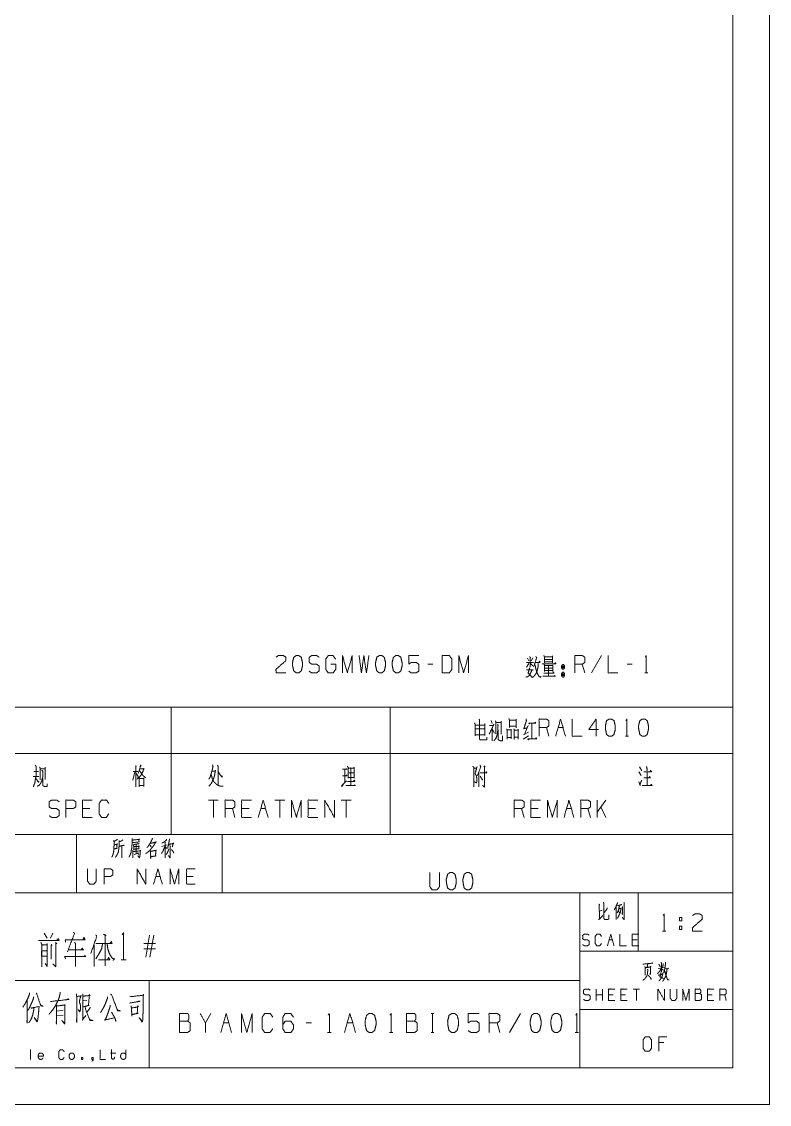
# Model space of a CAD drawing. Header units: millimetres. Extents: x 0 to 420, y 0 to 297.
# Drawn here: x 317.5 to 420, y 0 to 148.5 of the extents above; entities that cross this region are included whole.
import ezdxf

# ---------------------------------------------------------------- set-up
doc = ezdxf.new("R2010")
doc.units = ezdxf.units.MM
doc.layers.add('101', color=7, linetype='Continuous', true_color=0xffffff)

msp = doc.modelspace()

# ---------------------------------------------------------------- linework, layer by layer
at = {"layer": '101', "color": 133, "linetype": 'Continuous', "lineweight": 18}
for p, q in [((420, 0), (420, 297)), ((415, 5), (415, 292)), ((235, 37), (415, 37)), ((325, 37), (325, 29)), ((345, 37), (345, 29)), ((235, 29), (415, 29)), ((394, 29), (394, 5)), ((402, 29), (402, 21)), ((394, 21), (415, 21)), ((285, 17), (394, 17)), ((335, 17), (335, 5)), ((394, 13), (415, 13)), ((25, 5), (415, 5)), ((235, 5), (415, 5)), ((0, 0), (420, 0))]:
    msp.add_line(p, q, dxfattribs=at)
at = {"layer": '101', "color": 72, "linetype": 'Continuous', "lineweight": 18}
for p, q in [((386.86, 61.18), (387.02, 60.83)), ((387.6, 61.23), (387.37, 60.83)), ((396.97, 61.56), (395.63, 59.18)), ((373.87, 60.38), (373.2, 60.38)), ((386.7, 59.61), (387.62, 59.61)), ((387.05, 60.48), (386.73, 59.98)), ((387.28, 60.46), (387.57, 60.13)), ((394.7, 59.18), (394.36, 60.38)), ((401.19, 60.38), (400.52, 60.38)), ((402.92, 59.18), (403.34, 59.18)), ((313, 54.46), (338, 54.46)), ((338, 54.46), (368, 54.46)), ((338, 54.46), (338, 48.11)), ((368, 54.46), (415, 54.46)), ((368, 54.46), (368, 48.11)), ((415, 54.46), (415, 48.11)), ((379.68, 52.03), (380.95, 52.03)), ((380.99, 52.22), (380.99, 50.6)), ((381.87, 52.65), (382.02, 52.22)), ((387.44, 52.22), (387.44, 50.17)), ((379.68, 51.5), (380.95, 51.5)), ((379.7, 50.7), (380.95, 50.7)), ((382.04, 51.4), (382.34, 50.93)), ((386.26, 50.08), (386.98, 50.55)), ((386.28, 50.7), (387, 51.03)), ((386.93, 51.95), (386.49, 50.85)), ((389.77, 50.48), (389.44, 51.68)), ((391.04, 51.68), (391.71, 51.68)), ((400.27, 50.48), (400.7, 50.48)), ((313, 48.11), (338, 48.11)), ((338, 48.11), (368, 48.11)), ((338, 48.11), (338, 37)), ((368, 48.11), (368, 37)), ((368, 48.11), (415, 48.11)), ((415, 48.11), (415, 37)), ((320.7, 46.25), (320.7, 44.55)), ((379.52, 46.1), (379.87, 46.1)), ((380.84, 46.45), (381.02, 46.3)), ((402.21, 46.3), (402.51, 45.75)), ((319.06, 44.95), (319.87, 44.95)), ((319.15, 45.65), (319.82, 45.65)), ((320.1, 46.03), (320.7, 46.03)), ((333.02, 45.6), (332.74, 44.45)), ((343.6, 45.68), (344.03, 45.68)), ((361.81, 45.95), (361.81, 44.13)), ((362.25, 45.48), (363.03, 45.48)), ((380.17, 45.6), (380.17, 43.53)), ((402.12, 45.6), (402.42, 45.12)), ((344.45, 41.74), (343.11, 41.74)), ((343.78, 41.74), (343.78, 39.36)), ((353.56, 41.74), (352.21, 41.74)), ((352.88, 41.74), (352.88, 39.36)), ((362.66, 41.74), (361.32, 41.74)), ((361.99, 41.74), (361.99, 39.36)), ((397.58, 41.74), (396.41, 40.09)), ((396.41, 39.36), (396.41, 41.74)), ((326.85, 40.56), (325.84, 40.56)), ((346.73, 39.36), (346.39, 40.56)), ((348.67, 40.56), (347.66, 40.56)), ((350.27, 40.56), (350.94, 40.56)), ((357.77, 40.56), (356.76, 40.56)), ((386.37, 39.36), (386.04, 40.56)), ((388.31, 40.56), (387.31, 40.56)), ((392.19, 40.56), (392.87, 40.56)), ((395.48, 39.36), (395.14, 40.56)), ((397.58, 39.36), (396.91, 40.79)), ((313, 37), (338, 37)), ((333.22, 35.67), (333.2, 34.36)), ((338, 37), (368, 37)), ((368, 37), (415, 37)), ((332.92, 34.28), (333.47, 34.43)), ((336.72, 35.38), (337.43, 35.58)), ((335.89, 31.26), (336.48, 31.26)), ((341.01, 31.26), (340.12, 31.26)), ((396.78, 26.5), (397.1, 26.62)), ((407.69, 24.46), (407.69, 23.99)), ((407.69, 24.46), (408.02, 24.46)), ((320.59, 23.48), (320.98, 22.77)), ((321.79, 23.48), (321.45, 22.77)), ((334.51, 20.17), (335.04, 23.2)), ((335.6, 23.2), (335.07, 20.17)), ((398.04, 22.56), (398.48, 22.56)), ((401.88, 22.56), (401.21, 22.56)), ((405.37, 23.74), (405.8, 23.74)), ((327.42, 21.82), (327.42, 18.91)), ((335.85, 22.06), (334.26, 22.06)), ((335.85, 21.31), (334.26, 21.31)), ((320.73, 19.34), (321.01, 18.91)), ((326.26, 20.21), (326.12, 20.48)), ((329.4, 20.13), (329.26, 19.82)), ((331.15, 19.82), (331.82, 19.82)), ((404.78, 18.63), (405.57, 18.79)), ((405.68, 18.57), (406.23, 18.69)), ((396.24, 14.25), (396.24, 15.82)), ((397.13, 15.04), (396.24, 15.04)), ((397.13, 14.25), (397.13, 15.82)), ((398.6, 15.04), (397.94, 15.04)), ((400.3, 15.04), (399.63, 15.04)), ((402.22, 15.82), (401.33, 15.82)), ((401.78, 15.82), (401.78, 14.25)), ((412.18, 15.04), (411.51, 15.04)), ((414.1, 14.25), (413.88, 15.04)), ((323.85, 14.45), (323.66, 14.35)), ((326.44, 14.25), (325.93, 14.18)), ((323.17, 12.9), (322.32, 12.8)), ((322.32, 12.14), (323.17, 12.25)), ((343.45, 12.47), (342.71, 11.17)), ((373.63, 12.47), (374, 12.47)), ((373.83, 12.47), (373.83, 9.85)), ((385.88, 12.47), (384.4, 9.85)), ((345.17, 11.17), (345.91, 11.17)), ((357.23, 11.17), (356.49, 11.17)), ((362.14, 11.17), (362.88, 11.17)), ((383.06, 9.85), (382.68, 11.17)), ((359.45, 9.85), (359.92, 9.85)), ((367.94, 9.85), (368.4, 9.85)), ((373.63, 9.85), (374, 9.85)), ((393.39, 9.85), (393.86, 9.85)), ((318.71, 7.5), (318.71, 6.17)), ((405.52, 8.46), (404.84, 8.46)), ((329.66, 7.04), (330.39, 7.04))]:
    msp.add_line(p, q, dxfattribs=at)
for points, knots in [([(352.38, 61.33), (352.69, 61.56), (353.38, 61.56), (353.72, 61.33), (353.72, 60.86), (352.36, 59.66), (352.38, 59.18), (353.72, 59.18)], [0, 0, 0.069688, 0.192972, 0.265273, 0.350226, 0.674741, 0.759753, 1, 1]), ([(355.48, 59.18), (355.82, 59.43), (356, 60.13), (356, 60.61), (355.82, 61.33), (355.48, 61.56), (355.15, 61.56), (354.81, 61.33), (354.63, 60.61), (354.65, 60.13), (354.81, 59.43), (355.15, 59.18), (355.48, 59.18)], [0, 0, 0.067524, 0.183969, 0.260581, 0.380939, 0.446136, 0.500306, 0.565502, 0.685861, 0.762525, 0.878306, 0.94583, 1, 1]), ([(356.91, 59.41), (357.25, 59.18), (357.94, 59.18), (358.27, 59.43), (358.27, 60.13), (357.94, 60.38), (357.26, 60.38), (356.91, 60.61), (356.91, 61.33), (357.26, 61.56), (357.94, 61.56), (358.27, 61.33)], [0, 0, 0.068039, 0.184057, 0.254519, 0.372334, 0.442797, 0.555843, 0.62637, 0.748393, 0.81892, 0.931967, 1, 1]), ([(359.88, 60.38), (360.55, 60.38), (360.55, 59.66), (360.21, 59.18), (359.52, 59.18), (359.19, 59.66), (359.19, 61.08), (359.54, 61.56), (360.19, 61.56), (360.53, 61.08)], [0, 0, 0.103293, 0.214794, 0.304259, 0.410272, 0.499737, 0.718894, 0.809957, 0.910535, 1, 1]), ([(361.48, 59.18), (361.48, 61.56), (362.15, 59.18), (362.82, 61.56), (362.82, 59.18)], [0, 0, 0.245192, 0.500001, 0.754808, 1, 1]), ([(363.76, 61.56), (364.08, 59.18), (364.41, 61.56), (364.77, 59.18), (365.1, 61.56)], [0, 0, 0.249745, 0.499742, 0.750003, 1, 1]), ([(366.87, 59.18), (367.2, 59.43), (367.38, 60.13), (367.38, 60.61), (367.2, 61.33), (366.87, 61.56), (366.53, 61.56), (366.19, 61.33), (366.02, 60.61), (366.03, 60.13), (366.19, 59.43), (366.53, 59.18), (366.87, 59.18)], [0, 0, 0.067524, 0.183969, 0.260581, 0.380939, 0.446136, 0.500306, 0.565502, 0.685861, 0.762525, 0.878306, 0.94583, 1, 1]), ([(369.14, 59.18), (369.48, 59.43), (369.65, 60.13), (369.65, 60.61), (369.48, 61.33), (369.14, 61.56), (368.81, 61.56), (368.47, 61.33), (368.29, 60.61), (368.31, 60.13), (368.47, 59.43), (368.81, 59.18), (369.14, 59.18)], [0, 0, 0.067525, 0.183972, 0.260585, 0.380946, 0.446143, 0.500306, 0.565503, 0.685864, 0.76253, 0.878312, 0.945837, 1, 1]), ([(370.57, 59.41), (370.91, 59.18), (371.6, 59.18), (371.93, 59.41), (371.93, 60.36), (371.6, 60.61), (370.91, 60.61), (370.57, 60.38), (370.57, 61.56), (371.93, 61.56)], [0, 0, 0.062227, 0.168343, 0.230571, 0.376816, 0.441265, 0.547381, 0.609609, 0.790491, 1, 1]), ([(375.14, 59.18), (376.13, 59.18), (376.48, 59.66), (376.48, 61.08), (376.13, 61.56), (375.14, 61.56), (375.14, 59.18)], [0, 0, 0.142134, 0.22716, 0.43179, 0.516817, 0.658951, 1, 1]), ([(377.42, 59.18), (377.42, 61.56), (378.09, 59.18), (378.76, 61.56), (378.76, 59.18)], [0, 0, 0.245192, 0.500001, 0.754808, 1, 1]), ([(387.11, 61.38), (387.27, 61.31), (387.19, 61.36), (387.19, 59.96), (387.19, 60.61), (386.7, 60.61), (387.69, 60.61)], [0, 0, 0.046318, 0.069122, 0.437819, 0.609001, 0.739334, 1, 1]), ([(387.99, 61.41), (388.15, 61.23), (388.1, 61.28), (387.69, 60.01)], [0, 0, 0.143541, 0.187765, 1, 1]), ([(389.08, 61.58), (389.17, 61.41), (389.17, 60.56), (389.17, 60.68), (390.27, 60.68), (390.27, 60.53), (390.27, 61.51), (390.27, 61.38), (389.17, 61.38), (390.27, 61.38), (390.27, 61.01), (389.17, 61.01)], [0, 0, 0.027308, 0.145702, 0.163113, 0.315749, 0.336643, 0.472448, 0.489859, 0.642495, 0.795131, 0.847364, 1, 1]), ([(393.35, 59.18), (393.35, 61.56), (394.36, 61.56), (394.7, 61.33), (394.7, 60.61), (394.36, 60.38), (393.35, 60.38)], [0, 0, 0.400951, 0.571036, 0.639278, 0.761673, 0.829915, 1, 1]), ([(397.91, 61.56), (397.91, 59.18), (399.25, 59.18)], [0, 0, 0.638733, 1, 1]), ([(402.99, 61.36), (403.13, 61.56), (403.13, 59.18)], [0, 0, 0.093486, 1, 1]), ([(387.44, 59.53), (387.3, 59.23), (387.21, 59.01), (387.05, 58.78), (386.89, 58.66), (386.63, 58.61)], [0, 0, 0.251062, 0.434039, 0.642627, 0.795774, 1, 1]), ([(387.14, 59.86), (386.93, 59.16), (387.46, 58.58)], [0, 0, 0.483242, 1, 1]), ([(388.31, 60.48), (388.31, 60.18), (388.27, 59.86), (388.18, 59.51), (388.04, 59.16), (387.88, 58.91), (387.71, 58.68), (387.46, 58.53)], [0, 0, 0.134095, 0.280225, 0.441582, 0.61031, 0.742762, 0.870651, 1, 1]), ([(387.88, 60.26), (387.94, 60.01), (387.99, 59.71), (388.1, 59.36), (388.24, 59.01), (388.4, 58.73), (388.63, 58.56), (388.68, 58.73)], [0, 0, 0.122117, 0.267685, 0.442441, 0.622812, 0.774616, 0.912628, 1, 1]), ([(387.95, 60.58), (388.56, 60.58), (388.52, 60.78), (388.45, 60.66)], [0, 0, 0.634139, 0.848449, 1, 1]), ([(388.85, 60.43), (390.74, 60.43), (390.66, 60.58), (390.57, 60.43)], [0, 0, 0.844514, 0.922257, 1, 1]), ([(389.14, 60.33), (389.17, 60.21), (389.17, 59.38), (389.17, 59.51), (390.3, 59.51), (390.3, 59.38), (390.3, 60.31), (390.3, 60.18), (389.17, 60.18), (389.17, 59.83), (390.3, 59.83), (389.74, 59.83), (389.74, 60.18), (389.74, 58.68), (389.74, 59.13), (389.06, 59.13), (390.48, 59.13), (390.39, 59.28), (390.32, 59.13)], [0, 0, 0.011507, 0.084583, 0.095655, 0.195851, 0.206923, 0.288856, 0.299928, 0.400124, 0.431126, 0.531322, 0.58142, 0.612421, 0.745286, 0.785146, 0.84464, 0.96989, 0.985312, 1, 1]), ([(391.8, 60.31), (391.64, 60.31), (391.5, 60.11), (391.5, 59.88), (391.64, 59.68), (391.8, 59.68), (391.94, 59.88), (391.94, 60.11), (391.8, 60.31)], [0, 0, 0.091014, 0.231144, 0.359872, 0.5, 0.591014, 0.731142, 0.859869, 1, 1]), ([(391.8, 59.88), (391.8, 60.11), (391.64, 60.11)], [0, 0, 0.585813, 1, 1]), ([(391.64, 59.88), (391.8, 59.88), (391.64, 60.11), (391.64, 59.88)], [0, 0, 0.241164, 0.658904, 1, 1]), ([(388.96, 58.73), (390.67, 58.73), (390.58, 58.83), (390.51, 58.68)], [0, 0, 0.85139, 0.917652, 1, 1]), ([(391.94, 59.03), (391.8, 59.26), (391.64, 59.26), (391.5, 59.03), (391.5, 58.83), (391.64, 58.61), (391.8, 58.61), (391.94, 58.83), (391.94, 59.03)], [0, 0, 0.149197, 0.238513, 0.387711, 0.5, 0.649197, 0.738513, 0.887711, 1, 1]), ([(391.8, 59.03), (391.64, 59.03), (391.8, 58.83), (391.8, 59.03)], [0, 0, 0.258824, 0.674604, 1, 1]), ([(391.64, 59.03), (391.64, 58.83), (391.8, 58.83)], [0, 0, 0.556976, 1, 1]), ([(379.59, 52.33), (379.66, 52.18), (379.66, 50.55)], [0, 0, 0.092597, 1, 1]), ([(380.19, 52.82), (380.28, 52.73), (380.28, 50.1), (380.33, 50), (380.49, 49.98), (381.27, 49.98), (381.27, 50.38)], [0, 0, 0.031698, 0.655157, 0.682037, 0.720284, 0.904996, 1, 1]), ([(381.65, 51.97), (382.15, 51.97), (382.24, 52.13), (381.6, 50.8), (382.02, 51.63), (382.02, 49.85)], [0, 0, 0.102218, 0.138179, 0.441776, 0.633382, 1, 1]), ([(382.73, 52.1), (382.87, 52), (382.78, 52), (382.78, 51.38), (382.73, 50.95), (382.68, 50.68), (382.59, 50.38), (382.45, 50.1), (382.22, 49.85)], [0, 0, 0.067741, 0.102315, 0.346795, 0.514328, 0.623882, 0.746214, 0.867178, 1, 1]), ([(382.45, 52.6), (382.52, 52.43), (382.52, 50.83)], [0, 0, 0.105514, 1, 1]), ([(382.52, 52.38), (383.23, 52.38), (383.23, 52.55), (383.23, 50.78)], [0, 0, 0.266094, 0.331958, 1, 1]), ([(384.3, 52.93), (384.37, 52.68), (384.37, 51.7), (384.37, 51.88), (385.29, 51.88), (385.29, 51.65), (385.29, 52.82), (385.29, 52.7), (384.37, 52.7)], [0, 0, 0.054432, 0.258706, 0.29537, 0.487932, 0.535072, 0.781249, 0.807438, 1, 1]), ([(386.65, 52.88), (386.7, 52.6), (386.35, 51.53), (386.84, 51.65)], [0, 0, 0.145701, 0.734427, 1, 1]), ([(387.18, 52.25), (387.09, 52.18), (387.02, 52.3), (387.97, 52.3), (387.9, 52.43), (387.83, 52.3)], [0, 0, 0.077218, 0.17288, 0.808676, 0.904338, 1, 1]), ([(388.43, 50.48), (388.43, 52.85), (389.44, 52.85), (389.77, 52.63), (389.77, 51.9), (389.44, 51.68), (388.43, 51.68)], [0, 0, 0.400951, 0.571036, 0.639278, 0.761673, 0.829915, 1, 1]), ([(390.71, 50.48), (391.38, 52.85), (392.05, 50.48)], [0, 0, 0.499999, 1, 1]), ([(392.98, 52.85), (392.98, 50.48), (394.33, 50.48)], [0, 0, 0.638733, 1, 1]), ([(396.6, 51.43), (395.26, 51.43), (396.27, 52.85), (396.27, 50.48)], [0, 0, 0.245869, 0.565295, 1, 1]), ([(398.37, 50.48), (398.7, 50.73), (398.88, 51.43), (398.88, 51.9), (398.7, 52.63), (398.37, 52.85), (398.03, 52.85), (397.69, 52.63), (397.52, 51.9), (397.54, 51.43), (397.69, 50.73), (398.03, 50.48), (398.37, 50.48)], [0, 0, 0.067524, 0.18397, 0.260582, 0.380942, 0.446139, 0.500302, 0.565504, 0.685862, 0.762527, 0.878308, 0.945837, 1, 1]), ([(400.34, 52.65), (400.48, 52.85), (400.48, 50.48)], [0, 0, 0.093495, 1, 1]), ([(402.92, 50.48), (403.26, 50.73), (403.43, 51.43), (403.43, 51.9), (403.26, 52.63), (402.92, 52.85), (402.58, 52.85), (402.25, 52.63), (402.07, 51.9), (402.09, 51.43), (402.25, 50.73), (402.58, 50.48), (402.92, 50.48)], [0, 0, 0.067525, 0.183972, 0.260585, 0.380946, 0.446143, 0.500306, 0.565503, 0.685864, 0.76253, 0.878312, 0.945837, 1, 1]), ([(382.84, 51.3), (382.84, 50.02), (382.96, 49.95), (383.12, 49.88), (383.42, 49.88), (383.42, 50.53)], [0, 0, 0.500781, 0.55761, 0.626688, 0.744702, 1, 1]), ([(383.98, 51.47), (384.07, 51.3), (384.07, 50.1), (384.07, 50.33), (384.62, 50.33), (384.62, 50.13), (384.62, 51.47), (384.62, 51.35), (384.07, 51.35)], [0, 0, 0.044639, 0.317869, 0.369099, 0.493859, 0.539397, 0.84678, 0.87524, 1, 1]), ([(384.97, 51.5), (385.04, 51.35), (385.04, 50.02), (385.04, 50.35), (385.56, 50.35), (385.56, 50.1), (385.56, 51.43), (385.56, 51.3), (385.06, 51.3)], [0, 0, 0.036663, 0.329593, 0.401444, 0.514757, 0.570026, 0.862955, 0.89059, 1, 1]), ([(387.04, 50.1), (386.95, 49.98), (386.9, 50.13), (388.1, 50.13), (388.03, 50.3), (387.97, 50.17)], [0, 0, 0.083253, 0.169787, 0.823494, 0.926146, 1, 1]), ([(319.36, 46.55), (319.48, 46.35), (319.48, 45), (319.39, 44.7), (319.36, 44.38), (319.29, 44.03), (319.2, 43.83), (319.11, 43.55)], [0, 0, 0.076125, 0.513098, 0.614331, 0.720148, 0.835726, 0.906504, 1, 1]), ([(319.96, 46.25), (320.05, 46.1), (320.05, 44.5)], [0, 0, 0.098129, 1, 1]), ([(333.09, 46.45), (333.19, 46.35), (333.14, 46.43), (333.14, 43.53), (333.14, 45.65), (332.79, 45.65), (333.44, 45.65)], [0, 0, 0.023247, 0.037896, 0.500409, 0.839319, 0.895699, 1, 1]), ([(333.71, 46), (334.26, 46), (334.27, 46.1), (334.11, 45.62), (333.88, 45.18), (333.62, 44.85), (333.3, 44.6)], [0, 0, 0.220966, 0.26192, 0.463932, 0.667691, 0.836831, 1, 1]), ([(333.78, 46.58), (333.88, 46.43), (333.81, 46.45), (333.46, 45.37)], [0, 0, 0.132126, 0.186059, 1, 1]), ([(343.65, 46.55), (343.74, 46.33), (343.65, 46), (343.62, 45.83), (343.55, 45.6), (343.48, 45.35), (343.41, 45.12), (343.35, 44.93), (343.27, 44.77), (343.16, 44.6)], [0, 0, 0.116541, 0.278918, 0.364993, 0.478696, 0.603951, 0.71766, 0.817412, 0.901346, 1, 1]), ([(344.36, 46.53), (344.43, 46.35), (344.43, 43.83)], [0, 0, 0.06955, 1, 1]), ([(361.49, 45.98), (362.1, 45.98), (362.02, 46.08), (361.99, 45.95)], [0, 0, 0.704243, 0.847777, 1, 1]), ([(362.17, 46.38), (362.25, 46.22), (362.25, 44.73), (362.25, 44.85), (363.07, 44.85), (363.07, 44.73), (363.07, 46.22), (363.07, 46.13), (362.25, 46.13), (362.64, 46.13), (362.64, 43.73), (361.94, 43.73), (363.28, 43.73), (363.19, 43.78), (363.17, 43.83), (363.07, 43.67)], [0, 0, 0.016856, 0.162098, 0.174201, 0.252928, 0.265031, 0.410272, 0.419955, 0.498682, 0.536334, 0.76872, 0.837175, 0.967244, 0.977077, 0.982211, 1, 1]), ([(379.34, 46.38), (379.5, 46.22), (379.5, 43.53)], [0, 0, 0.074914, 1, 1]), ([(379.94, 46.33), (379.66, 45.37), (379.77, 45.2), (379.84, 45.02), (379.91, 44.68), (379.91, 44.25), (379.84, 44.1), (379.59, 44.23)], [0, 0, 0.379822, 0.458229, 0.530553, 0.667378, 0.830233, 0.893776, 1, 1]), ([(380.33, 46.53), (380.44, 46.3), (379.96, 45.08)], [0, 0, 0.159107, 1, 1]), ([(380.95, 46.35), (380.95, 43.53), (380.68, 43.75)], [0, 0, 0.890401, 1, 1]), ([(403.17, 46.35), (403.26, 45.87), (403.27, 45.98), (403.22, 45.75)], [0, 0, 0.592181, 0.716658, 1, 1]), ([(319.47, 44.7), (319.82, 44.18), (319.87, 44.23), (319.73, 44.33)], [0, 0, 0.720064, 0.802978, 1, 1]), ([(320.26, 45.83), (320.38, 45.73), (320.38, 44.85), (320.3, 44.6), (320.26, 44.38), (320.19, 44.2), (320.05, 43.95), (319.91, 43.78), (319.62, 43.63)], [0, 0, 0.062435, 0.405831, 0.509895, 0.599279, 0.673351, 0.786072, 0.874364, 1, 1]), ([(320.4, 44.7), (320.4, 43.78), (320.49, 43.65), (320.63, 43.6), (320.99, 43.6), (320.99, 43.98)], [0, 0, 0.472764, 0.551003, 0.627661, 0.808338, 1, 1]), ([(333.18, 45.43), (333.48, 44.95), (333.48, 45.02), (333.44, 44.83)], [0, 0, 0.668993, 0.75826, 1, 1]), ([(333.62, 44.8), (333.62, 43.55), (333.62, 43.73), (334.26, 43.73), (334.26, 43.6), (334.26, 44.8), (334.26, 44.68), (333.69, 44.68)], [0, 0, 0.306605, 0.34953, 0.505604, 0.536265, 0.830605, 0.861265, 1, 1]), ([(333.64, 45.78), (333.81, 45.55), (334.01, 45.25), (334.18, 45.05), (334.5, 44.8)], [0, 0, 0.21756, 0.48939, 0.692342, 1, 1]), ([(344.06, 45.85), (343.95, 45.12), (343.88, 44.9), (343.85, 44.73), (343.74, 44.55), (343.65, 44.35), (343.6, 44.2), (343.48, 44), (343.37, 43.85), (343.14, 43.63)], [0, 0, 0.296653, 0.392139, 0.46442, 0.547269, 0.635793, 0.700209, 0.795421, 0.869798, 1, 1]), ([(343.48, 45.2), (343.55, 45.02), (343.6, 44.83), (343.64, 44.65), (343.81, 44.3), (343.9, 44.2), (344.15, 43.95), (344.29, 43.83), (344.47, 43.73), (344.71, 43.65), (344.94, 43.65), (345.12, 43.63)], [0, 0, 0.075192, 0.15762, 0.228747, 0.384949, 0.438119, 0.578251, 0.653441, 0.734337, 0.837345, 0.928883, 1, 1]), ([(344.4, 45.65), (344.98, 44.85), (344.98, 45.08)], [0, 0, 0.814824, 1, 1]), ([(361.48, 45.05), (362.1, 45.05), (362.02, 45.2), (361.99, 45.08)], [0, 0, 0.676561, 0.857934, 1, 1]), ([(380.35, 45.48), (381.27, 45.48), (381.2, 45.62), (381.14, 45.5)], [0, 0, 0.752923, 0.888763, 1, 1]), ([(380.37, 45), (380.68, 44.48), (380.7, 44.58), (380.61, 44.6)], [0, 0, 0.760418, 0.886215, 1, 1]), ([(403.26, 45.6), (403.26, 43.75), (402.55, 43.75), (403.94, 43.75), (403.8, 43.9), (403.71, 43.75)], [0, 0, 0.426906, 0.590047, 0.912256, 0.959823, 1, 1]), ([(402.78, 45.62), (403.84, 45.62), (403.71, 45.83), (403.66, 45.65)], [0, 0, 0.717261, 0.876328, 1, 1]), ([(402.8, 44.8), (403.68, 44.8), (403.59, 44.95), (403.5, 44.83)], [0, 0, 0.729813, 0.873574, 1, 1]), ([(361.57, 43.85), (361.41, 43.6), (361.34, 43.67), (362.02, 44.38)], [0, 0, 0.214427, 0.289033, 1, 1]), ([(362.17, 44.3), (363.17, 44.3), (363.1, 44.48), (363.03, 44.33)], [0, 0, 0.739673, 0.878255, 1, 1]), ([(402.12, 44.23), (402.3, 43.73), (402.27, 43.95), (402.53, 44.48)], [0, 0, 0.39393, 0.563113, 1, 1]), ([(321.27, 39.59), (321.6, 39.36), (322.29, 39.36), (322.63, 39.61), (322.63, 40.31), (322.29, 40.56), (321.62, 40.56), (321.27, 40.79), (321.27, 41.51), (321.62, 41.74), (322.29, 41.74), (322.63, 41.51)], [0, 0, 0.068037, 0.184055, 0.25452, 0.372335, 0.4428, 0.555844, 0.626371, 0.748393, 0.81892, 0.931964, 1, 1]), ([(323.56, 39.36), (323.56, 41.74), (324.57, 41.74), (324.91, 41.51), (324.91, 40.79), (324.55, 40.56), (323.56, 40.56)], [0, 0, 0.401147, 0.571311, 0.639588, 0.762044, 0.832821, 1, 1]), ([(327.18, 39.36), (325.84, 39.36), (325.84, 41.74), (327.18, 41.74)], [0, 0, 0.26539, 0.73461, 1, 1]), ([(329.44, 39.84), (329.11, 39.36), (328.45, 39.36), (328.12, 39.84), (328.12, 41.26), (328.45, 41.74), (329.12, 41.74), (329.46, 41.26)], [0, 0, 0.114568, 0.243366, 0.357936, 0.638584, 0.753154, 0.885433, 1, 1]), ([(345.38, 39.36), (345.38, 41.74), (346.39, 41.74), (346.73, 41.51), (346.73, 40.79), (346.39, 40.56), (345.38, 40.56)], [0, 0, 0.400951, 0.571036, 0.639278, 0.761673, 0.829915, 1, 1]), ([(349, 39.36), (347.66, 39.36), (347.66, 41.74), (349, 41.74)], [0, 0, 0.26539, 0.73461, 1, 1]), ([(349.94, 39.36), (350.61, 41.74), (351.28, 39.36)], [0, 0, 0.499999, 1, 1]), ([(354.49, 39.36), (354.49, 41.74), (355.16, 39.36), (355.83, 41.74), (355.83, 39.36)], [0, 0, 0.245192, 0.500001, 0.754808, 1, 1]), ([(358.11, 39.36), (356.76, 39.36), (356.76, 41.74), (358.11, 41.74)], [0, 0, 0.26539, 0.73461, 1, 1]), ([(359.04, 39.36), (359.04, 41.74), (360.38, 39.36), (360.38, 41.74)], [0, 0, 0.317574, 0.682426, 1, 1]), ([(385.03, 39.36), (385.03, 41.74), (386.04, 41.74), (386.37, 41.51), (386.37, 40.79), (386.04, 40.56), (385.03, 40.56)], [0, 0, 0.400952, 0.571031, 0.639278, 0.761674, 0.829922, 1, 1]), ([(388.65, 39.36), (387.31, 39.36), (387.31, 41.74), (388.65, 41.74)], [0, 0, 0.26539, 0.73461, 1, 1]), ([(389.58, 39.36), (389.58, 41.74), (390.25, 39.36), (390.93, 41.74), (390.93, 39.36)], [0, 0, 0.245192, 0.499999, 0.754808, 1, 1]), ([(394.14, 39.36), (394.14, 41.74), (395.14, 41.74), (395.48, 41.51), (395.48, 40.79), (395.14, 40.56), (394.14, 40.56)], [0, 0, 0.400951, 0.571036, 0.639278, 0.761673, 0.829915, 1, 1]), ([(330.63, 36.35), (330.57, 36.31), (330.14, 36.02), (330.11, 36.2), (330.16, 36.02), (330.16, 35.45), (330.14, 35.09), (330.13, 34.85), (330.1, 34.61), (330.05, 34.39), (329.99, 34.16), (329.91, 34.01), (329.85, 33.88)], [0, 0, 0.024363, 0.186803, 0.243942, 0.302154, 0.485024, 0.597668, 0.675195, 0.753199, 0.825098, 0.89819, 0.953346, 1, 1]), ([(330.19, 35.03), (330.22, 35.05), (330.58, 35.11), (330.54, 35.09), (330.58, 35.78), (330.61, 35.69), (330.18, 35.58)], [0, 0, 0.022681, 0.239273, 0.269981, 0.676983, 0.732557, 1, 1]), ([(331.36, 36.26), (331.11, 36.09), (330.88, 36.02), (330.85, 36.2), (330.88, 35.93), (330.86, 35.67), (330.85, 35.38), (330.83, 35.14), (330.8, 34.92), (330.77, 34.67), (330.72, 34.5), (330.64, 34.36), (330.57, 34.21), (330.49, 34.08), (330.41, 33.97), (330.33, 33.88)], [0, 0, 0.096319, 0.172937, 0.229415, 0.313416, 0.396985, 0.487495, 0.564125, 0.634336, 0.711437, 0.768975, 0.817388, 0.871906, 0.920319, 0.962889, 1, 1]), ([(332.63, 36.46), (332.64, 36.26), (332.64, 35.91), (332.63, 35.58), (332.61, 35.36), (332.58, 35.07), (332.53, 34.83), (332.49, 34.56), (332.42, 34.36), (332.35, 34.16), (332.22, 33.92)], [0, 0, 0.076503, 0.212087, 0.33934, 0.424292, 0.535105, 0.630037, 0.733301, 0.813245, 0.895183, 1, 1]), ([(332.67, 36.24), (333.64, 36.35), (333.59, 36.39), (333.55, 36), (333.63, 36), (332.66, 35.89)], [0, 0, 0.39108, 0.416924, 0.577585, 0.60892, 1, 1]), ([(333.63, 35.8), (333.58, 35.75), (333.19, 35.69), (332.97, 35.64), (332.77, 35.6)], [0, 0, 0.07226, 0.516589, 0.766867, 1, 1]), ([(335.2, 35.84), (335.25, 35.82), (335.95, 35.98), (335.9, 36.02), (335.78, 35.8), (335.64, 35.56), (335.5, 35.36), (335.34, 35.16), (335.17, 34.96), (334.98, 34.76), (334.78, 34.58), (334.62, 34.47), (334.5, 34.36)], [0, 0, 0.017093, 0.254607, 0.275864, 0.359629, 0.452278, 0.53264, 0.616084, 0.70281, 0.792986, 0.881828, 0.944963, 1, 1]), ([(335.42, 36.53), (335.4, 36.37), (335.22, 36.02), (335.11, 35.8), (334.98, 35.6), (334.83, 35.38), (334.67, 35.22)], [0, 0, 0.101774, 0.363754, 0.525154, 0.678922, 0.85608, 1, 1]), ([(337.37, 36.35), (337.34, 36.26), (337.14, 36.09), (336.92, 35.93), (336.73, 35.84)], [0, 0, 0.111856, 0.433088, 0.752703, 1, 1]), ([(337.15, 36.02), (337.17, 34.28), (337.18, 33.79), (337.15, 33.88), (337.17, 34.08)], [0, 0, 0.691283, 0.883884, 0.921006, 1, 1]), ([(337.78, 36.44), (337.76, 36.33), (337.68, 35.87), (337.62, 35.56), (337.51, 35.18)], [0, 0, 0.086565, 0.451629, 0.696477, 1, 1]), ([(337.65, 35.64), (338.35, 35.8), (338.29, 35.82), (338.15, 35.34)], [0, 0, 0.557066, 0.608364, 1, 1]), ([(330.86, 35.4), (331.57, 35.53), (331.52, 35.56), (331.44, 35.51)], [0, 0, 0.834819, 0.895271, 1, 1]), ([(331.22, 35.45), (331.22, 33.81), (331.21, 33.92), (331.22, 34.1)], [0, 0, 0.849783, 0.907772, 1, 1]), ([(332.72, 34.85), (332.74, 34.65), (332.75, 34.14), (332.74, 33.81), (332.72, 33.9), (332.75, 34.12)], [0, 0, 0.147471, 0.523364, 0.768667, 0.835021, 1, 1]), ([(332.75, 34.67), (333.81, 34.78), (333.78, 34.85), (333.77, 34.74), (333.72, 34.23), (333.7, 34.03), (333.64, 33.81), (333.44, 34.1), (333.66, 33.88)], [0, 0, 0.374083, 0.399749, 0.43883, 0.61759, 0.687458, 0.767887, 0.891105, 1, 1]), ([(332.85, 35.49), (332.86, 35.34), (332.89, 34.89), (332.88, 35), (333.61, 35.07), (333.55, 35.07), (333.59, 35.47), (333.63, 35.4), (332.86, 35.34)], [0, 0, 0.056492, 0.217482, 0.258029, 0.525926, 0.548635, 0.694164, 0.720796, 1, 1]), ([(333.42, 34.56), (333.49, 34.39), (333.52, 34.25)], [0, 0, 0.579215, 1, 1]), ([(335.03, 35.6), (335.06, 35.58), (335.23, 35.38), (335.25, 35.27), (335.19, 35.42)], [0, 0, 0.066028, 0.519581, 0.712132, 1, 1]), ([(335.11, 34.81), (335.14, 34.74), (335.17, 34.19), (335.19, 34.12), (335.19, 33.72), (335.17, 33.9), (335.17, 33.97), (335.94, 34.08), (335.84, 34.08), (335.92, 34.89), (335.95, 34.85), (335.9, 34.83), (335.15, 34.69)], [0, 0, 0.018828, 0.160986, 0.178485, 0.280676, 0.326272, 0.343303, 0.542024, 0.566111, 0.777126, 0.791033, 0.804348, 1, 1]), ([(337.15, 35.47), (337.06, 35.18), (336.95, 34.94), (336.86, 34.69), (336.76, 34.56), (336.65, 34.39)], [0, 0, 0.251918, 0.474135, 0.691326, 0.826694, 1, 1]), ([(337.17, 35.31), (337.37, 35.14), (337.42, 35.05)], [0, 0, 0.729109, 1, 1]), ([(337.67, 35.03), (337.65, 34.92), (337.48, 34.52), (337.31, 34.25)], [0, 0, 0.129619, 0.632946, 1, 1]), ([(337.81, 35.49), (337.89, 35.38), (337.85, 35.4), (337.87, 34.23), (337.87, 33.94), (337.85, 33.79), (337.61, 34.14), (337.85, 33.83)], [0, 0, 0.051678, 0.066298, 0.513635, 0.623349, 0.682727, 0.848098, 1, 1]), ([(338.03, 34.96), (338.31, 34.61), (338.35, 34.43)], [0, 0, 0.711821, 1, 1]), ([(326.54, 32.3), (326.54, 30.62), (326.82, 30.2), (327.41, 30.2), (327.73, 30.62), (327.73, 32.3)], [0, 0, 0.337151, 0.438599, 0.557782, 0.662849, 1, 1]), ([(328.8, 30.2), (328.8, 32.3), (329.69, 32.3), (329.99, 32.1), (329.99, 31.46), (329.68, 31.26), (328.8, 31.26)], [0, 0, 0.401145, 0.571312, 0.639588, 0.762043, 0.832818, 1, 1]), ([(333.33, 30.2), (333.33, 32.3), (334.51, 30.2), (334.51, 32.3)], [0, 0, 0.317574, 0.682426, 1, 1]), ([(337.85, 30.2), (337.85, 32.3), (338.45, 30.2), (339.04, 32.3), (339.04, 30.2)], [0, 0, 0.245192, 0.5, 0.754808, 1, 1]), ([(341.3, 30.2), (340.12, 30.2), (340.12, 32.3), (341.3, 32.3)], [0, 0, 0.265389, 0.734611, 1, 1]), ([(373.46, 31.79), (373.46, 29.89), (373.77, 29.42), (374.45, 29.42), (374.8, 29.89), (374.8, 31.79)], [0, 0, 0.337149, 0.438597, 0.557783, 0.662851, 1, 1]), ([(376.56, 29.42), (376.9, 29.67), (377.08, 30.37), (377.08, 30.84), (376.9, 31.57), (376.56, 31.79), (376.23, 31.79), (375.89, 31.57), (375.71, 30.84), (375.73, 30.37), (375.89, 29.67), (376.23, 29.42), (376.56, 29.42)], [0, 0, 0.06753, 0.183975, 0.260587, 0.380945, 0.446148, 0.500311, 0.565508, 0.685867, 0.762532, 0.878313, 0.945837, 1, 1]), ([(378.84, 29.42), (379.18, 29.67), (379.35, 30.37), (379.35, 30.84), (379.18, 31.57), (378.84, 31.79), (378.5, 31.79), (378.17, 31.57), (377.99, 30.84), (378.01, 30.37), (378.17, 29.67), (378.5, 29.42), (378.84, 29.42)], [0, 0, 0.067525, 0.183972, 0.260585, 0.380946, 0.446143, 0.500306, 0.565504, 0.685865, 0.76253, 0.878312, 0.945837, 1, 1]), ([(396.62, 27.47), (396.76, 27.35), (396.68, 27.39), (396.71, 25.4), (396.62, 25.32), (397.17, 25.88)], [0, 0, 0.060255, 0.090729, 0.71461, 0.752496, 1, 1]), ([(397.22, 27.7), (397.34, 27.55), (397.29, 27.59), (397.29, 26.72), (397.29, 26.04), (397.29, 25.94), (397.31, 25.54), (397.35, 25.44), (397.41, 25.38), (397.54, 25.34), (397.8, 25.36), (397.99, 25.42), (398.01, 25.44), (397.98, 25.98)], [0, 0, 0.050887, 0.067371, 0.30486, 0.491459, 0.519732, 0.627242, 0.657953, 0.681265, 0.71898, 0.791172, 0.845841, 0.852765, 1, 1]), ([(397.29, 26.23), (397.72, 26.77), (397.79, 26.95)], [0, 0, 0.77398, 1, 1]), ([(399.18, 27.7), (399.16, 27.59), (398.99, 27.14), (398.84, 26.87), (398.72, 26.62)], [0, 0, 0.089072, 0.504979, 0.766001, 1, 1]), ([(399.02, 27.14), (399, 25.38), (398.99, 25.5), (398.99, 25.52), (399, 25.71)], [0, 0, 0.841012, 0.900786, 0.910681, 1, 1]), ([(399.43, 27.22), (399.44, 27.18), (399.37, 26.89), (399.3, 26.62), (399.22, 26.43), (399.16, 26.29)], [0, 0, 0.044891, 0.350478, 0.63559, 0.840224, 1, 1]), ([(399.43, 26.83), (399.72, 26.89), (399.69, 26.95), (399.66, 26.72), (399.6, 26.52), (399.57, 26.35), (399.52, 26.19), (399.44, 26.04), (399.37, 25.88), (399.3, 25.75), (399.22, 25.61), (399.16, 25.54)], [0, 0, 0.158182, 0.194476, 0.315843, 0.429568, 0.518472, 0.611327, 0.697145, 0.792857, 0.869066, 0.954883, 1, 1]), ([(399.19, 27.28), (399.22, 27.26), (399.25, 27.26), (399.76, 27.39), (399.72, 27.39), (399.65, 27.35)], [0, 0, 0.049781, 0.090425, 0.822292, 0.883256, 1, 1]), ([(400.07, 27.68), (400.13, 27.59), (400.1, 27.57), (400.12, 25.52), (400.12, 25.5), (400.1, 25.38), (400.07, 25.34), (399.84, 25.65), (400.07, 25.36), (400.1, 25.44)], [0, 0, 0.031372, 0.042462, 0.676473, 0.682877, 0.721567, 0.737252, 0.857566, 0.97283, 1, 1]), ([(399.85, 27.12), (399.88, 27.08), (399.85, 27.06), (399.85, 26.06), (399.84, 26.17), (399.85, 26.29)], [0, 0, 0.038712, 0.066084, 0.824707, 0.904517, 1, 1]), ([(399.28, 26.52), (399.41, 26.39), (399.44, 26.29)], [0, 0, 0.6273, 1, 1]), ([(405.44, 25.91), (405.59, 26.11), (405.59, 23.74)], [0, 0, 0.093487, 1, 1]), ([(407.69, 25.16), (407.69, 25.64), (408.02, 25.64), (408.02, 25.16), (407.69, 25.16)], [0, 0, 0.292916, 0.5, 0.792916, 1, 1]), ([(409.47, 25.89), (409.78, 26.11), (410.47, 26.11), (410.81, 25.89), (410.81, 25.41), (409.45, 24.21), (409.47, 23.74), (410.81, 23.74)], [0, 0, 0.069688, 0.192972, 0.265273, 0.350226, 0.674741, 0.759753, 1, 1]), ([(408.02, 24.46), (408.02, 23.99), (407.69, 23.99)], [0, 0, 0.585831, 1, 1]), ([(319.81, 22.49), (322.62, 22.49), (322.54, 22.73), (322.34, 22.53)], [0, 0, 0.842004, 0.917045, 1, 1]), ([(323.53, 22.26), (323.51, 22.57), (326.18, 22.57), (326.04, 22.89), (325.9, 22.61)], [0, 0, 0.086832, 0.820651, 0.915214, 1, 1]), ([(324.59, 23.63), (324.73, 23.44), (323.78, 20.92)], [0, 0, 0.082206, 1, 1]), ([(327.65, 23.24), (327.81, 23.08), (326.98, 20.68)], [0, 0, 0.082802, 1, 1]), ([(327.67, 22.06), (329.9, 22.06), (329.79, 22.33), (329.62, 22.14)], [0, 0, 0.800377, 0.907214, 1, 1]), ([(328.73, 23.32), (329.07, 23.16), (328.93, 23.12), (328.93, 18.99)], [0, 0, 0.079453, 0.110572, 1, 1]), ([(331.26, 23.24), (331.48, 23.56), (331.48, 19.82)], [0, 0, 0.09349, 1, 1]), ([(394.41, 21.91), (394.63, 21.76), (395.09, 21.76), (395.31, 21.93), (395.31, 22.39), (395.09, 22.56), (394.64, 22.56), (394.41, 22.71), (394.41, 23.19), (394.64, 23.34), (395.09, 23.34), (395.31, 23.19)], [0, 0, 0.068029, 0.184052, 0.254519, 0.372336, 0.442804, 0.555843, 0.62637, 0.748396, 0.818923, 0.931962, 1, 1]), ([(397, 22.08), (396.77, 21.76), (396.34, 21.76), (396.12, 22.08), (396.12, 23.02), (396.34, 23.34), (396.78, 23.34), (397.01, 23.02)], [0, 0, 0.114571, 0.243364, 0.357935, 0.638587, 0.753157, 0.885429, 1, 1]), ([(397.81, 21.76), (398.26, 23.34), (398.7, 21.76)], [0, 0, 0.499998, 1, 1]), ([(399.51, 23.34), (399.51, 21.76), (400.4, 21.76)], [0, 0, 0.638737, 1, 1]), ([(402.1, 21.76), (401.21, 21.76), (401.21, 23.34), (402.1, 23.34)], [0, 0, 0.265388, 0.734612, 1, 1]), ([(320.14, 22.22), (320.25, 21.94), (320.25, 18.87), (320.25, 21.86), (321.01, 21.86), (321.01, 22.06), (321.01, 18.91), (321.01, 21.07), (320.23, 21.07), (320.23, 20.33), (320.98, 20.33)], [0, 0, 0.019945, 0.226008, 0.426788, 0.477219, 0.490428, 0.701775, 0.847076, 0.899375, 0.94957, 1, 1]), ([(321.53, 21.94), (321.67, 21.82), (321.56, 21.86), (321.56, 19.89)], [0, 0, 0.080443, 0.132492, 1, 1]), ([(322.15, 22.18), (322.34, 22.02), (322.2, 22.14), (322.2, 18.87), (321.76, 19.26)], [0, 0, 0.058327, 0.100825, 0.861605, 1, 1]), ([(323.9, 21.19), (325.95, 21.19), (325.82, 21.43), (325.68, 21.19)], [0, 0, 0.789754, 0.894877, 1, 1]), ([(324.76, 22.22), (324.9, 22.02), (324.9, 18.91)], [0, 0, 0.071936, 1, 1]), ([(328.59, 21.98), (328.45, 21.31), (328.09, 20.64), (327.67, 19.97)], [0, 0, 0.306099, 0.646779, 1, 1]), ([(329.21, 22.02), (329.32, 21.31), (329.54, 20.64), (329.93, 20.01), (330.18, 19.93), (330.26, 19.97), (330.04, 19.74)], [0, 0, 0.252327, 0.500434, 0.760976, 0.853348, 0.885816, 1, 1]), ([(323.51, 19.97), (323.39, 20.29), (326.29, 20.29), (326.12, 20.37)], [0, 0, 0.097864, 0.945911, 1, 1]), ([(328.04, 19.82), (329.6, 19.82), (329.4, 20.17)], [0, 0, 0.794015, 1, 1]), ([(402.68, 19.23), (404.03, 19.37), (403.97, 19.39), (403.83, 19.37)], [0, 0, 0.865805, 0.905503, 1, 1]), ([(405.17, 19.48), (405.2, 19.33), (405.2, 18.19), (405.17, 18.34), (405.2, 18.46)], [0, 0, 0.094654, 0.823642, 0.918295, 1, 1]), ([(405.46, 19.33), (405.46, 19.23), (405.35, 18.75)], [0, 0, 0.174306, 1, 1]), ([(405.77, 19.52), (405.77, 19.39), (405.76, 19.17), (405.71, 18.88), (405.67, 18.57), (405.61, 18.32), (405.54, 18.09), (405.52, 18.03)], [0, 0, 0.081859, 0.232245, 0.425429, 0.632112, 0.800316, 0.957949, 1, 1]), ([(403.31, 18.53), (403.34, 18.4), (403.33, 18.36), (403.31, 18.07), (403.27, 17.82), (403.23, 17.68), (403.15, 17.53), (403.07, 17.39), (402.92, 17.22), (402.77, 17.1), (402.66, 17.04)], [0, 0, 0.073225, 0.098424, 0.26494, 0.409696, 0.496582, 0.589746, 0.686975, 0.813798, 0.923947, 1, 1]), ([(402.95, 18.9), (402.98, 18.73), (402.99, 18.3), (402.99, 17.72), (402.98, 17.8), (402.98, 17.95)], [0, 0, 0.119124, 0.427226, 0.837796, 0.897358, 1, 1]), ([(402.98, 18.73), (403.77, 18.86), (403.72, 18.9), (403.71, 18.55), (403.71, 18.17), (403.69, 17.95), (403.68, 17.76), (403.67, 17.84), (403.69, 18.03)], [0, 0, 0.351984, 0.378534, 0.533493, 0.697426, 0.797814, 0.880033, 0.917028, 1, 1]), ([(403.3, 19.29), (403.33, 19.17), (403.23, 18.77)], [0, 0, 0.238945, 1, 1]), ([(405.19, 18.65), (405.05, 18.42), (404.92, 18.21), (404.79, 18.05), (404.66, 17.9)], [0, 0, 0.287233, 0.555137, 0.786183, 1, 1]), ([(404.78, 17.72), (405.41, 17.86), (405.42, 18.05), (405.42, 17.97), (405.35, 17.72), (405.25, 17.45), (405.14, 17.24), (405.03, 17.12), (404.92, 16.99), (404.85, 16.93)], [0, 0, 0.304469, 0.392577, 0.431617, 0.55371, 0.68947, 0.798366, 0.878841, 0.95475, 1, 1]), ([(404.86, 19.21), (405, 18.98), (405.03, 18.84)], [0, 0, 0.640218, 1, 1]), ([(405.16, 18.07), (405, 17.49), (405.1, 17.45), (405.22, 17.41), (405.33, 17.35), (405.48, 17.26)], [0, 0, 0.529111, 0.626299, 0.735529, 0.852099, 1, 1]), ([(405.2, 18.61), (405.38, 18.48), (405.46, 18.38)], [0, 0, 0.613114, 1, 1]), ([(405.98, 18.57), (405.93, 18.21), (405.89, 17.97), (405.85, 17.76), (405.79, 17.57), (405.67, 17.32), (405.57, 17.14), (405.45, 16.97), (405.36, 16.89)], [0, 0, 0.194372, 0.332632, 0.448613, 0.555646, 0.70616, 0.822691, 0.933849, 1, 1]), ([(405.65, 18.3), (405.68, 18.26), (405.83, 17.68), (405.93, 17.41), (406.04, 17.12), (406.06, 17.06), (406.28, 17.08), (406.06, 17.1), (405.99, 17.22)], [0, 0, 0.026719, 0.341744, 0.493482, 0.655463, 0.691641, 0.807838, 0.924035, 1, 1]), ([(403.39, 17.68), (403.59, 17.49), (403.71, 17.37), (403.77, 17.28), (403.81, 17.12), (403.72, 17.32)], [0, 0, 0.292982, 0.473564, 0.580848, 0.762106, 1, 1]), ([(318.59, 15.28), (318.56, 15.11), (318.39, 14.63), (318.22, 14.28), (318, 13.87), (317.83, 13.59), (317.68, 13.35)], [0, 0, 0.081145, 0.319756, 0.499049, 0.717311, 0.868474, 1, 1]), ([(319.49, 15.25), (319.56, 15.18), (320.12, 13.52), (320.46, 13.45), (320.15, 13.59), (320.05, 13.73)], [0, 0, 0.037082, 0.681737, 0.810185, 0.937687, 1, 1]), ([(322.78, 15.39), (322.78, 15.21), (322.63, 14.63), (322.49, 14.21), (322.34, 13.94), (322.07, 13.42), (321.68, 12.87), (321.41, 12.52), (321.24, 12.35)], [0, 0, 0.049752, 0.224095, 0.350741, 0.440842, 0.608969, 0.803946, 0.929998, 1, 1]), ([(325, 15.18), (325.05, 14.76), (325.05, 11.25), (325.02, 11.52), (325.05, 11.83)], [0, 0, 0.092137, 0.86992, 0.931161, 1, 1]), ([(325.07, 14.8), (325.68, 14.87), (325.61, 14.94), (325.41, 14.07), (325.41, 14.01), (325.46, 13.9), (325.53, 13.73), (325.58, 13.49), (325.58, 13.28), (325.56, 13.04), (325.53, 12.87), (325.46, 12.69), (325.24, 13), (325.46, 12.73)], [0, 0, 0.163216, 0.189965, 0.42515, 0.443501, 0.473931, 0.523766, 0.589292, 0.644345, 0.7089, 0.755234, 0.805069, 0.906205, 1, 1]), ([(325.88, 15.14), (325.9, 14.83), (325.9, 11.66), (325.8, 11.52), (326.29, 12.18)], [0, 0, 0.069653, 0.779472, 0.817267, 1, 1]), ([(325.93, 14.83), (326.88, 14.94), (326.78, 15.04), (326.66, 13.56), (326.73, 13.56), (325.95, 13.38)], [0, 0, 0.276542, 0.317649, 0.747834, 0.768982, 1, 1]), ([(329.7, 15.11), (329.83, 15.04), (330.66, 12.83), (331.05, 12.83), (330.68, 12.9), (330.53, 13.14)], [0, 0, 0.039541, 0.705114, 0.815247, 0.920312, 1, 1]), ([(332.34, 14.76), (334.22, 14.97), (334.17, 15.07), (334.14, 14.56), (334.14, 12.63), (334.12, 11.87), (334.09, 11.52), (334.05, 11.35), (334.02, 11.28), (333.61, 11.9), (334.02, 11.38)], [0, 0, 0.261649, 0.277493, 0.349233, 0.616764, 0.72192, 0.769813, 0.794637, 0.804771, 0.908172, 1, 1]), ([(394.53, 14.4), (394.75, 14.25), (395.21, 14.25), (395.43, 14.41), (395.43, 14.88), (395.21, 15.04), (394.76, 15.04), (394.53, 15.19), (394.53, 15.67), (394.76, 15.82), (395.21, 15.82), (395.43, 15.67)], [0, 0, 0.068036, 0.184055, 0.25452, 0.372334, 0.442799, 0.555845, 0.626371, 0.748393, 0.818918, 0.931964, 1, 1]), ([(398.83, 14.25), (397.94, 14.25), (397.94, 15.82), (398.83, 15.82)], [0, 0, 0.265394, 0.734606, 1, 1]), ([(400.52, 14.25), (399.63, 14.25), (399.63, 15.82), (400.52, 15.82)], [0, 0, 0.265394, 0.734606, 1, 1]), ([(404.73, 14.25), (404.73, 15.82), (405.62, 14.25), (405.62, 15.82)], [0, 0, 0.317573, 0.682427, 1, 1]), ([(406.42, 15.82), (406.42, 14.56), (406.63, 14.25), (407.08, 14.25), (407.31, 14.56), (407.31, 15.82)], [0, 0, 0.337149, 0.438598, 0.557784, 0.662851, 1, 1]), ([(408.12, 14.25), (408.12, 15.82), (408.56, 14.25), (409.01, 15.82), (409.01, 14.25)], [0, 0, 0.245192, 0.5, 0.754808, 1, 1]), ([(409.82, 15.19), (409.82, 15.82), (410.48, 15.82), (410.59, 15.67), (410.59, 15.36), (410.48, 15.19), (409.82, 15.19), (409.82, 14.25), (410.47, 14.25), (410.7, 14.4), (410.7, 15.04), (410.48, 15.19)], [0, 0, 0.115916, 0.238849, 0.272472, 0.33043, 0.366587, 0.48952, 0.663395, 0.784172, 0.83349, 0.952457, 1, 1]), ([(412.4, 14.25), (411.51, 14.25), (411.51, 15.82), (412.4, 15.82)], [0, 0, 0.265394, 0.734606, 1, 1]), ([(413.21, 14.25), (413.21, 15.82), (413.88, 15.82), (414.1, 15.67), (414.1, 15.19), (413.88, 15.04), (413.21, 15.04)], [0, 0, 0.400946, 0.571033, 0.639276, 0.76167, 0.829914, 1, 1]), ([(318.27, 14.25), (318.24, 11.14), (318.22, 11.42), (318.27, 11.69)], [0, 0, 0.847819, 0.923473, 1, 1]), ([(319.12, 14.76), (319.15, 14.63), (318.93, 14.04), (318.83, 13.83), (318.68, 13.49), (318.54, 13.18), (318.34, 12.87)], [0, 0, 0.067376, 0.36846, 0.478481, 0.658656, 0.823687, 1, 1]), ([(318.76, 13.25), (318.83, 13.18), (318.88, 13.21), (319.9, 13.42), (319.76, 12.07), (319.71, 11.59), (319.63, 11.38), (319.59, 11.31), (319.19, 11.94), (319.61, 11.38)], [0, 0, 0.021075, 0.033595, 0.252602, 0.536206, 0.63793, 0.683936, 0.701643, 0.855333, 1, 1]), ([(321.46, 14.11), (324, 14.38), (323.85, 14.45)], [0, 0, 0.940373, 1, 1]), ([(322.24, 13.63), (322.29, 13.49), (322.27, 11.21), (322.27, 11), (322.24, 11.21), (322.27, 11.45)], [0, 0, 0.047497, 0.786427, 0.853598, 0.921235, 1, 1]), ([(322.29, 13.49), (323.41, 13.63), (323.41, 13.69), (323.46, 13.63), (323.41, 13.59), (323.41, 11.18), (323.39, 11.04), (323, 11.49), (323.39, 11.11)], [0, 0, 0.224398, 0.238094, 0.254868, 0.266729, 0.746112, 0.77393, 0.891944, 1, 1]), ([(326.14, 13.42), (326.85, 11.52), (327.29, 11.49), (326.85, 11.59), (326.75, 11.8)], [0, 0, 0.643821, 0.783835, 0.927246, 1, 1]), ([(329.27, 14.73), (329.24, 14.49), (328.97, 13.8), (328.73, 13.28), (328.49, 12.87), (328.31, 12.59)], [0, 0, 0.102841, 0.416511, 0.658903, 0.86249, 1, 1]), ([(329.61, 13.59), (329.61, 13.38), (329.39, 12.69), (329.41, 12.73), (329.19, 12.14), (328.95, 11.56), (328.85, 11.56), (330.22, 11.87)], [0, 0, 0.05545, 0.249412, 0.26073, 0.428483, 0.598637, 0.624772, 1, 1]), ([(332.27, 13.9), (333.73, 14.14), (333.58, 14.14), (333.31, 14.07)], [0, 0, 0.777945, 0.854701, 1, 1]), ([(332.51, 13.49), (332.56, 13.07), (332.61, 12.07), (332.58, 12.31), (333.46, 12.49), (333.34, 12.49), (333.41, 13.56), (333.48, 13.38), (332.58, 13.21)], [0, 0, 0.08584, 0.292105, 0.342087, 0.526357, 0.55147, 0.772215, 0.810799, 1, 1]), ([(319.15, 13.18), (319.17, 13.04), (319, 12.18), (318.8, 11.69), (318.63, 11.42), (318.46, 11.18)], [0, 0, 0.064861, 0.471802, 0.712904, 0.863112, 1, 1]), ([(326.9, 13.35), (326.83, 13.14), (326.41, 12.59)], [0, 0, 0.241282, 1, 1]), ([(329.83, 12.66), (330.36, 11.69), (330.41, 11.38), (330.31, 11.76)], [0, 0, 0.610117, 0.783655, 1, 1]), ([(339.14, 11.42), (339.14, 12.47), (340.25, 12.47), (340.43, 12.22), (340.43, 11.7), (340.25, 11.42), (339.14, 11.42), (339.14, 9.85), (340.23, 9.85), (340.61, 10.1), (340.61, 11.17), (340.25, 11.42)], [0, 0, 0.115917, 0.238847, 0.272469, 0.330428, 0.366584, 0.489513, 0.663389, 0.784162, 0.833485, 0.952453, 1, 1]), ([(342.71, 9.85), (342.71, 11.17), (341.97, 12.47)], [0, 0, 0.469959, 1, 1]), ([(347.63, 9.85), (347.63, 12.47), (348.37, 9.85), (349.11, 12.47), (349.11, 9.85)], [0, 0, 0.245192, 0.5, 0.754808, 1, 1]), ([(351.92, 10.37), (351.55, 9.85), (350.83, 9.85), (350.46, 10.37), (350.46, 11.94), (350.83, 12.47), (351.57, 12.47), (351.94, 11.94)], [0, 0, 0.114569, 0.243366, 0.357935, 0.638584, 0.753153, 0.885431, 1, 1]), ([(353.29, 10.9), (353.64, 11.42), (354.4, 11.42), (354.77, 10.9), (354.77, 10.37), (354.4, 9.85), (353.64, 9.85), (353.29, 10.37), (353.29, 11.94), (353.64, 12.47), (354.4, 12.47), (354.77, 11.94)], [0, 0, 0.076963, 0.169761, 0.248073, 0.312018, 0.390331, 0.483128, 0.560091, 0.751927, 0.82889, 0.921688, 1, 1]), ([(359.53, 12.25), (359.68, 12.47), (359.68, 9.85)], [0, 0, 0.093489, 1, 1]), ([(365.52, 9.85), (365.89, 10.12), (366.08, 10.9), (366.08, 11.42), (365.89, 12.22), (365.52, 12.47), (365.15, 12.47), (364.78, 12.22), (364.58, 11.42), (364.6, 10.9), (364.78, 10.12), (365.15, 9.85), (365.52, 9.85)], [0, 0, 0.06753, 0.183974, 0.260586, 0.380945, 0.446147, 0.500311, 0.565508, 0.685867, 0.762531, 0.878311, 0.945836, 1, 1]), ([(368.01, 12.25), (368.17, 12.47), (368.17, 9.85)], [0, 0, 0.093489, 1, 1]), ([(370.26, 11.42), (370.26, 12.47), (371.37, 12.47), (371.55, 12.22), (371.55, 11.7), (371.37, 11.42), (370.26, 11.42), (370.26, 9.85), (371.35, 9.85), (371.72, 10.1), (371.72, 11.17), (371.37, 11.42)], [0, 0, 0.115917, 0.238847, 0.272469, 0.330428, 0.366584, 0.489513, 0.663389, 0.784162, 0.833485, 0.952453, 1, 1]), ([(376.83, 9.85), (377.2, 10.12), (377.4, 10.9), (377.4, 11.42), (377.2, 12.22), (376.83, 12.47), (376.46, 12.47), (376.09, 12.22), (375.9, 11.42), (375.92, 10.9), (376.09, 10.12), (376.46, 9.85), (376.83, 9.85)], [0, 0, 0.067525, 0.183969, 0.260581, 0.380939, 0.446136, 0.500306, 0.565503, 0.685861, 0.762526, 0.878305, 0.94583, 1, 1]), ([(378.72, 10.1), (379.1, 9.85), (379.86, 9.85), (380.23, 10.1), (380.23, 11.14), (379.86, 11.42), (379.1, 11.42), (378.72, 11.17), (378.72, 12.47), (380.23, 12.47)], [0, 0, 0.062228, 0.168343, 0.230571, 0.376816, 0.441265, 0.547381, 0.609609, 0.790491, 1, 1]), ([(381.57, 9.85), (381.57, 12.47), (382.68, 12.47), (383.06, 12.22), (383.06, 11.42), (382.68, 11.17), (381.57, 11.17)], [0, 0, 0.400953, 0.571035, 0.639278, 0.761675, 0.829917, 1, 1]), ([(388.15, 9.85), (388.52, 10.12), (388.71, 10.9), (388.71, 11.42), (388.52, 12.22), (388.15, 12.47), (387.78, 12.47), (387.41, 12.22), (387.21, 11.42), (387.23, 10.9), (387.41, 10.12), (387.78, 9.85), (388.15, 9.85)], [0, 0, 0.067525, 0.18397, 0.260581, 0.38094, 0.446137, 0.500301, 0.565503, 0.685862, 0.762526, 0.878306, 0.945836, 1, 1]), ([(390.98, 9.85), (391.35, 10.12), (391.54, 10.9), (391.54, 11.42), (391.35, 12.22), (390.98, 12.47), (390.61, 12.47), (390.23, 12.22), (390.04, 11.42), (390.06, 10.9), (390.23, 10.12), (390.61, 9.85), (390.98, 9.85)], [0, 0, 0.067525, 0.183971, 0.260584, 0.380944, 0.446141, 0.500306, 0.565504, 0.685864, 0.762529, 0.87831, 0.945835, 1, 1]), ([(393.47, 12.25), (393.63, 12.47), (393.63, 9.85)], [0, 0, 0.093489, 1, 1]), ([(402.99, 7.28), (403.55, 7.28), (403.83, 7.68), (403.83, 8.86), (403.55, 9.25), (402.99, 9.25), (402.7, 8.86), (402.7, 7.68), (402.99, 7.28)], [0, 0, 0.102683, 0.191619, 0.409477, 0.498413, 0.601096, 0.691619, 0.909477, 1, 1]), ([(404.84, 7.28), (404.84, 9.25), (405.95, 9.25)], [0, 0, 0.638735, 1, 1]), ([(323.32, 6.44), (323.13, 6.17), (322.77, 6.17), (322.58, 6.44), (322.58, 7.22), (322.77, 7.48), (323.14, 7.48), (323.33, 7.22)], [0, 0, 0.114567, 0.24337, 0.357937, 0.638582, 0.753149, 0.885433, 1, 1]), ([(328.24, 7.48), (328.24, 6.17), (328.98, 6.17)], [0, 0, 0.638728, 1, 1]), ([(330.25, 6.49), (330.2, 6.3), (330.09, 6.19), (329.96, 6.19), (329.84, 6.3), (329.8, 6.49), (329.8, 7.5)], [0, 0, 0.107406, 0.190396, 0.26402, 0.350759, 0.456999, 1, 1]), ([(331.8, 7.48), (331.8, 6.52), (331.74, 6.34), (331.64, 6.22), (331.5, 6.17), (331.37, 6.17), (331.24, 6.22), (331.13, 6.34), (331.07, 6.52), (331.07, 6.71), (331.13, 6.88), (331.24, 7), (331.37, 7.04), (331.5, 7.04), (331.64, 7), (331.74, 6.88), (331.8, 6.71)], [0, 0, 0.286727, 0.342739, 0.39146, 0.433824, 0.471471, 0.513835, 0.562557, 0.618569, 0.675914, 0.728048, 0.77677, 0.819134, 0.856781, 0.899145, 0.947866, 1, 1]), ([(320.43, 6.34), (320.32, 6.22), (320.18, 6.17), (320.06, 6.17), (319.92, 6.22), (319.81, 6.34), (319.76, 6.52), (319.76, 6.71), (319.81, 6.88), (319.92, 7), (320.06, 7.04), (320.18, 7.04), (320.32, 7), (320.43, 6.88), (320.49, 6.71), (320.49, 6.62), (319.76, 6.62)], [0, 0, 0.053947, 0.100856, 0.142541, 0.189449, 0.243396, 0.305417, 0.368913, 0.426639, 0.480586, 0.527495, 0.56918, 0.616088, 0.670035, 0.727761, 0.759509, 1, 1]), ([(324.06, 6.34), (324.16, 6.22), (324.3, 6.17), (324.43, 6.17), (324.56, 6.22), (324.67, 6.34), (324.73, 6.52), (324.73, 6.71), (324.67, 6.88), (324.56, 7), (324.43, 7.04), (324.3, 7.04), (324.16, 7), (324.06, 6.88), (324, 6.71), (324, 6.52), (324.06, 6.34)], [0, 0, 0.063224, 0.118198, 0.167051, 0.222025, 0.285248, 0.357933, 0.432348, 0.5, 0.563224, 0.618198, 0.667051, 0.722025, 0.785248, 0.8529, 0.927315, 1, 1]), ([(325.69, 6.17), (325.87, 6.17), (325.87, 6.44), (325.69, 6.44), (325.69, 6.17)], [0, 0, 0.207087, 0.5, 0.707087, 1, 1]), ([(327.29, 6.17), (327.1, 6.17), (327.1, 6.44), (327.29, 6.44), (327.29, 6.05), (327.1, 5.91)], [0, 0, 0.148246, 0.357931, 0.506176, 0.815186, 1, 1])]:
    msp.add_open_spline(points, degree=1, knots=knots, dxfattribs=at)
for points in [[(391.86, 39.36), (392.53, 41.74), (393.2, 39.36)], [(335.59, 30.2), (336.18, 32.3), (336.78, 30.2)], [(344.8, 9.85), (345.54, 12.47), (346.28, 9.85)], [(361.77, 9.85), (362.51, 12.47), (363.25, 9.85)]]:
    msp.add_open_spline(points, degree=1, dxfattribs=at)

doc.saveas('drawing.dxf')
